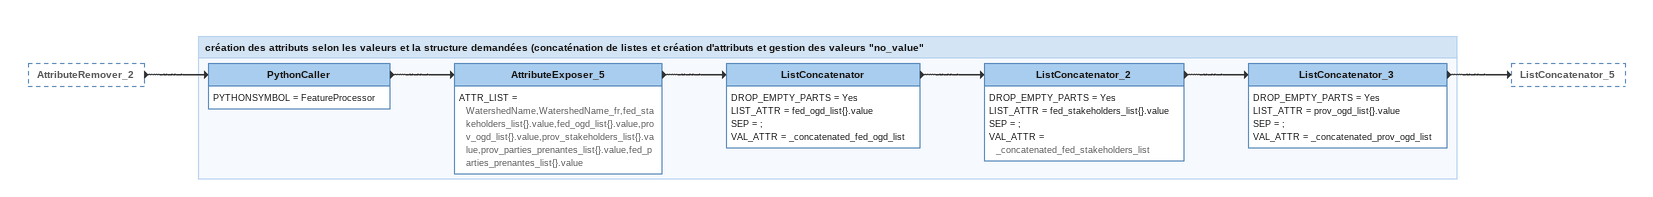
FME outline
AttributeRemover_2 [outside]
    -> PythonCaller

Bookmark: création des attributs selon les valeurs et la structure demandées (concaténation de listes et création d'attributs et gestion des valeurs "no_value"
PythonCaller
    PYTHONSYMBOL = FeatureProcessor
    -> AttributeExposer_5
AttributeExposer_5
    ATTR_LIST = WatershedName,WatershedName_fr,fed_stakeholders_list{}.value,fed_ogd_list{}.value,prov_ogd_list{}.value,prov_stakeholders_list{}.value,prov_parties_prenantes_list{}.value,fed_parties_prenantes_list{}.value
    -> ListConcatenator
ListConcatenator
    DROP_EMPTY_PARTS = Yes
    LIST_ATTR = fed_ogd_list{}.value
    SEP = ;
    VAL_ATTR = _concatenated_fed_ogd_list
    -> ListConcatenator_2
ListConcatenator_2
    DROP_EMPTY_PARTS = Yes
    LIST_ATTR = fed_stakeholders_list{}.value
    SEP = ;
    VAL_ATTR = _concatenated_fed_stakeholders_list
    -> ListConcatenator_3
ListConcatenator_3
    DROP_EMPTY_PARTS = Yes
    LIST_ATTR = prov_ogd_list{}.value
    SEP = ;
    VAL_ATTR = _concatenated_prov_ogd_list
    -> ListConcatenator_5
